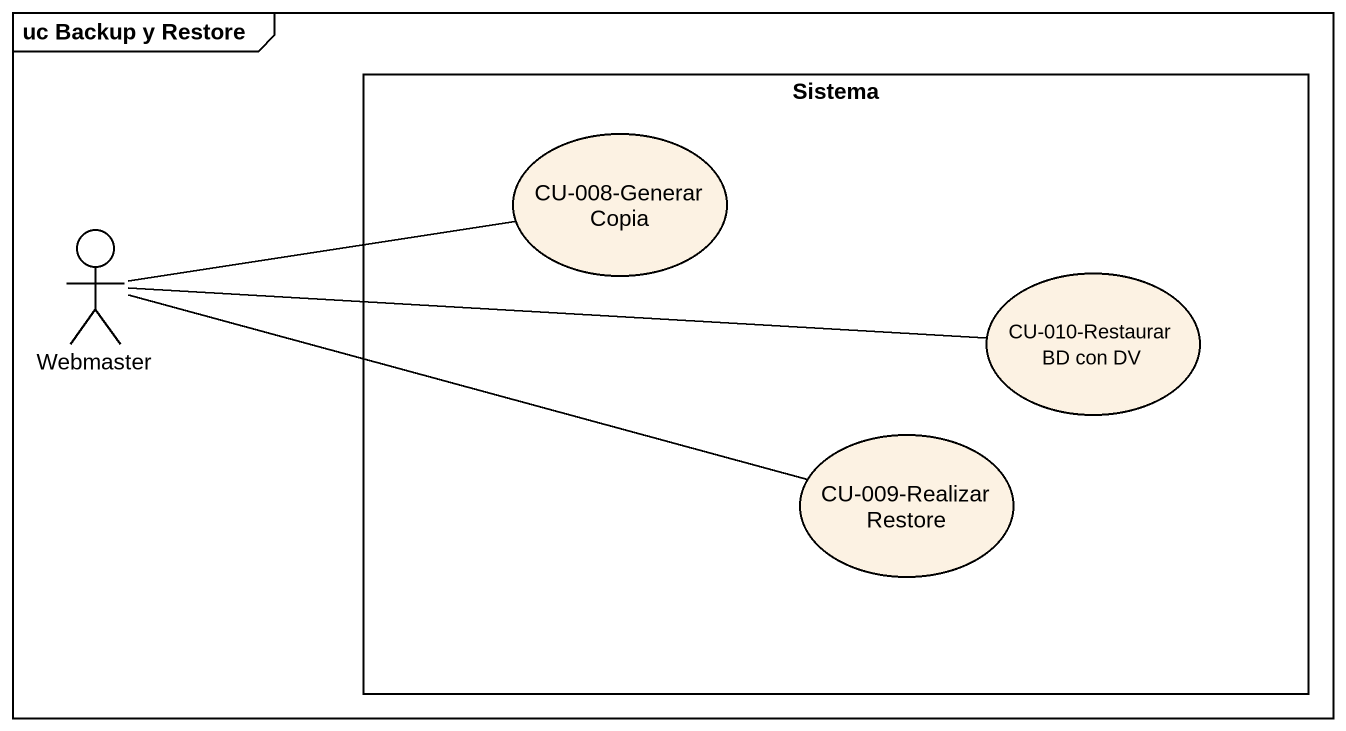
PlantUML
@startuml
mainframe uc Backup y Restore
rectangle Sistema {
  usecase "CU-008-Generar Copia" as CU_008_Generar_Copia
  usecase "CU-010-Restaurar BD con DV" as CU_010_Restaurar_BD_con_DV
  usecase "CU-009-Realizar Restore" as CU_009_Realizar_Restore
}
actor Webmaster
Webmaster -right- CU_008_Generar_Copia
Webmaster -right- CU_010_Restaurar_BD_con_DV
Webmaster -right- CU_009_Realizar_Restore
@enduml
